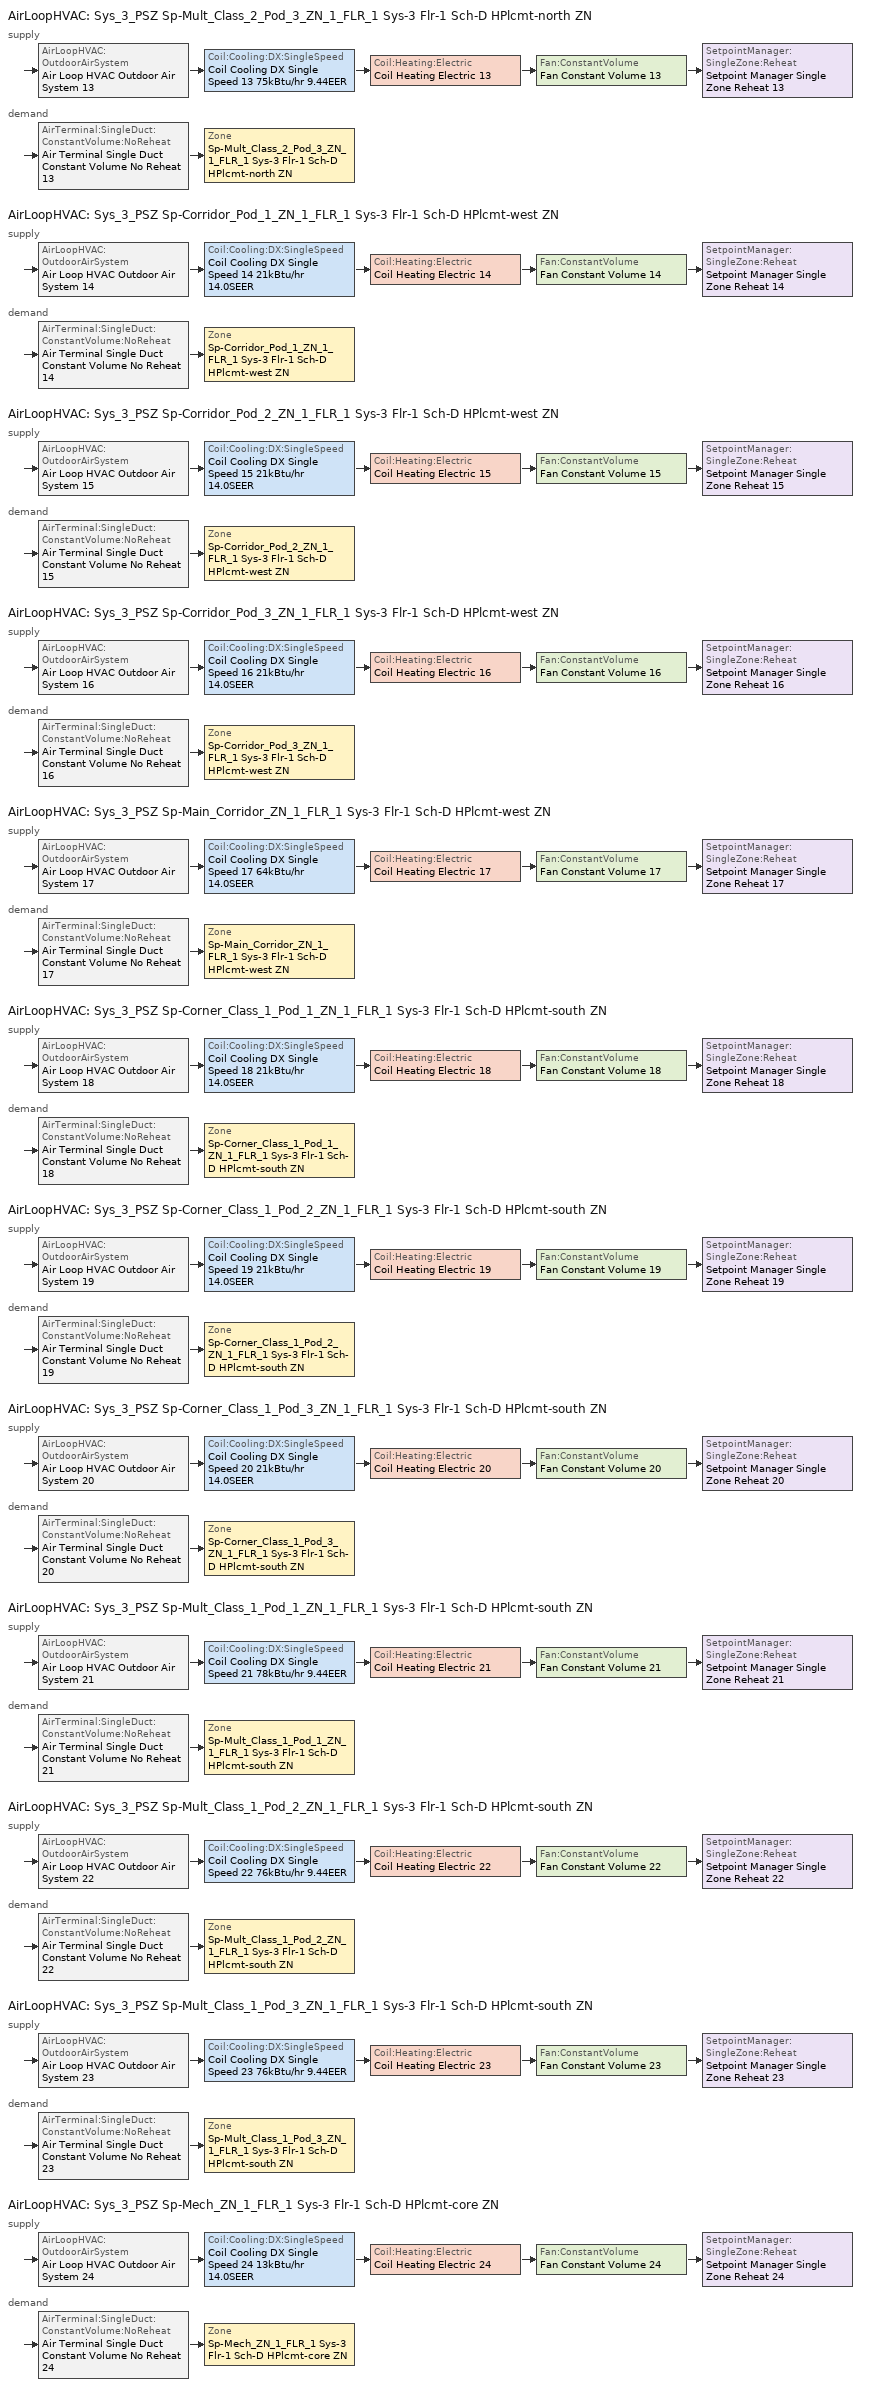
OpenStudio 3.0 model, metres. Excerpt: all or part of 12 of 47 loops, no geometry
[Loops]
AirLoopHVAC 'Sys_3_PSZ Sp-Mult_Class_2_Pod_3_ZN_1_FLR_1 Sys-3 Flr-1 Sch-D HPlcmt-north ZN'
 supply: AirLoopHVAC:OutdoorAirSystem 'Air Loop HVAC Outdoor Air System 13' > Coil:Cooling:DX:SingleSpeed 'Coil Cooling DX Single Speed 13 75kBtu/hr 9.44EER' > Coil:Heating:Electric 'Coil Heating Electric 13' > Fan:ConstantVolume 'Fan Constant Volume 13' > SetpointManager:SingleZone:Reheat 'Setpoint Manager Single Zone Reheat 13'
 demand: AirTerminal:SingleDuct:ConstantVolume:NoReheat 'Air Terminal Single Duct Constant Volume No Reheat 13' > Zone 'Sp-Mult_Class_2_Pod_3_ZN_1_FLR_1 Sys-3 Flr-1 Sch-D HPlcmt-north ZN'
AirLoopHVAC 'Sys_3_PSZ Sp-Corridor_Pod_1_ZN_1_FLR_1 Sys-3 Flr-1 Sch-D HPlcmt-west ZN'
 supply: AirLoopHVAC:OutdoorAirSystem 'Air Loop HVAC Outdoor Air System 14' > Coil:Cooling:DX:SingleSpeed 'Coil Cooling DX Single Speed 14 21kBtu/hr 14.0SEER' > Coil:Heating:Electric 'Coil Heating Electric 14' > Fan:ConstantVolume 'Fan Constant Volume 14' > SetpointManager:SingleZone:Reheat 'Setpoint Manager Single Zone Reheat 14'
 demand: AirTerminal:SingleDuct:ConstantVolume:NoReheat 'Air Terminal Single Duct Constant Volume No Reheat 14' > Zone 'Sp-Corridor_Pod_1_ZN_1_FLR_1 Sys-3 Flr-1 Sch-D HPlcmt-west ZN'
AirLoopHVAC 'Sys_3_PSZ Sp-Corridor_Pod_2_ZN_1_FLR_1 Sys-3 Flr-1 Sch-D HPlcmt-west ZN'
 supply: AirLoopHVAC:OutdoorAirSystem 'Air Loop HVAC Outdoor Air System 15' > Coil:Cooling:DX:SingleSpeed 'Coil Cooling DX Single Speed 15 21kBtu/hr 14.0SEER' > Coil:Heating:Electric 'Coil Heating Electric 15' > Fan:ConstantVolume 'Fan Constant Volume 15' > SetpointManager:SingleZone:Reheat 'Setpoint Manager Single Zone Reheat 15'
 demand: AirTerminal:SingleDuct:ConstantVolume:NoReheat 'Air Terminal Single Duct Constant Volume No Reheat 15' > Zone 'Sp-Corridor_Pod_2_ZN_1_FLR_1 Sys-3 Flr-1 Sch-D HPlcmt-west ZN'
AirLoopHVAC 'Sys_3_PSZ Sp-Corridor_Pod_3_ZN_1_FLR_1 Sys-3 Flr-1 Sch-D HPlcmt-west ZN'
 supply: AirLoopHVAC:OutdoorAirSystem 'Air Loop HVAC Outdoor Air System 16' > Coil:Cooling:DX:SingleSpeed 'Coil Cooling DX Single Speed 16 21kBtu/hr 14.0SEER' > Coil:Heating:Electric 'Coil Heating Electric 16' > Fan:ConstantVolume 'Fan Constant Volume 16' > SetpointManager:SingleZone:Reheat 'Setpoint Manager Single Zone Reheat 16'
 demand: AirTerminal:SingleDuct:ConstantVolume:NoReheat 'Air Terminal Single Duct Constant Volume No Reheat 16' > Zone 'Sp-Corridor_Pod_3_ZN_1_FLR_1 Sys-3 Flr-1 Sch-D HPlcmt-west ZN'
AirLoopHVAC 'Sys_3_PSZ Sp-Main_Corridor_ZN_1_FLR_1 Sys-3 Flr-1 Sch-D HPlcmt-west ZN'
 supply: AirLoopHVAC:OutdoorAirSystem 'Air Loop HVAC Outdoor Air System 17' > Coil:Cooling:DX:SingleSpeed 'Coil Cooling DX Single Speed 17 64kBtu/hr 14.0SEER' > Coil:Heating:Electric 'Coil Heating Electric 17' > Fan:ConstantVolume 'Fan Constant Volume 17' > SetpointManager:SingleZone:Reheat 'Setpoint Manager Single Zone Reheat 17'
 demand: AirTerminal:SingleDuct:ConstantVolume:NoReheat 'Air Terminal Single Duct Constant Volume No Reheat 17' > Zone 'Sp-Main_Corridor_ZN_1_FLR_1 Sys-3 Flr-1 Sch-D HPlcmt-west ZN'
AirLoopHVAC 'Sys_3_PSZ Sp-Corner_Class_1_Pod_1_ZN_1_FLR_1 Sys-3 Flr-1 Sch-D HPlcmt-south ZN'
 supply: AirLoopHVAC:OutdoorAirSystem 'Air Loop HVAC Outdoor Air System 18' > Coil:Cooling:DX:SingleSpeed 'Coil Cooling DX Single Speed 18 21kBtu/hr 14.0SEER' > Coil:Heating:Electric 'Coil Heating Electric 18' > Fan:ConstantVolume 'Fan Constant Volume 18' > SetpointManager:SingleZone:Reheat 'Setpoint Manager Single Zone Reheat 18'
 demand: AirTerminal:SingleDuct:ConstantVolume:NoReheat 'Air Terminal Single Duct Constant Volume No Reheat 18' > Zone 'Sp-Corner_Class_1_Pod_1_ZN_1_FLR_1 Sys-3 Flr-1 Sch-D HPlcmt-south ZN'
AirLoopHVAC 'Sys_3_PSZ Sp-Corner_Class_1_Pod_2_ZN_1_FLR_1 Sys-3 Flr-1 Sch-D HPlcmt-south ZN'
 supply: AirLoopHVAC:OutdoorAirSystem 'Air Loop HVAC Outdoor Air System 19' > Coil:Cooling:DX:SingleSpeed 'Coil Cooling DX Single Speed 19 21kBtu/hr 14.0SEER' > Coil:Heating:Electric 'Coil Heating Electric 19' > Fan:ConstantVolume 'Fan Constant Volume 19' > SetpointManager:SingleZone:Reheat 'Setpoint Manager Single Zone Reheat 19'
 demand: AirTerminal:SingleDuct:ConstantVolume:NoReheat 'Air Terminal Single Duct Constant Volume No Reheat 19' > Zone 'Sp-Corner_Class_1_Pod_2_ZN_1_FLR_1 Sys-3 Flr-1 Sch-D HPlcmt-south ZN'
AirLoopHVAC 'Sys_3_PSZ Sp-Corner_Class_1_Pod_3_ZN_1_FLR_1 Sys-3 Flr-1 Sch-D HPlcmt-south ZN'
 supply: AirLoopHVAC:OutdoorAirSystem 'Air Loop HVAC Outdoor Air System 20' > Coil:Cooling:DX:SingleSpeed 'Coil Cooling DX Single Speed 20 21kBtu/hr 14.0SEER' > Coil:Heating:Electric 'Coil Heating Electric 20' > Fan:ConstantVolume 'Fan Constant Volume 20' > SetpointManager:SingleZone:Reheat 'Setpoint Manager Single Zone Reheat 20'
 demand: AirTerminal:SingleDuct:ConstantVolume:NoReheat 'Air Terminal Single Duct Constant Volume No Reheat 20' > Zone 'Sp-Corner_Class_1_Pod_3_ZN_1_FLR_1 Sys-3 Flr-1 Sch-D HPlcmt-south ZN'
AirLoopHVAC 'Sys_3_PSZ Sp-Mult_Class_1_Pod_1_ZN_1_FLR_1 Sys-3 Flr-1 Sch-D HPlcmt-south ZN'
 supply: AirLoopHVAC:OutdoorAirSystem 'Air Loop HVAC Outdoor Air System 21' > Coil:Cooling:DX:SingleSpeed 'Coil Cooling DX Single Speed 21 78kBtu/hr 9.44EER' > Coil:Heating:Electric 'Coil Heating Electric 21' > Fan:ConstantVolume 'Fan Constant Volume 21' > SetpointManager:SingleZone:Reheat 'Setpoint Manager Single Zone Reheat 21'
 demand: AirTerminal:SingleDuct:ConstantVolume:NoReheat 'Air Terminal Single Duct Constant Volume No Reheat 21' > Zone 'Sp-Mult_Class_1_Pod_1_ZN_1_FLR_1 Sys-3 Flr-1 Sch-D HPlcmt-south ZN'
AirLoopHVAC 'Sys_3_PSZ Sp-Mult_Class_1_Pod_2_ZN_1_FLR_1 Sys-3 Flr-1 Sch-D HPlcmt-south ZN'
 supply: AirLoopHVAC:OutdoorAirSystem 'Air Loop HVAC Outdoor Air System 22' > Coil:Cooling:DX:SingleSpeed 'Coil Cooling DX Single Speed 22 76kBtu/hr 9.44EER' > Coil:Heating:Electric 'Coil Heating Electric 22' > Fan:ConstantVolume 'Fan Constant Volume 22' > SetpointManager:SingleZone:Reheat 'Setpoint Manager Single Zone Reheat 22'
 demand: AirTerminal:SingleDuct:ConstantVolume:NoReheat 'Air Terminal Single Duct Constant Volume No Reheat 22' > Zone 'Sp-Mult_Class_1_Pod_2_ZN_1_FLR_1 Sys-3 Flr-1 Sch-D HPlcmt-south ZN'
AirLoopHVAC 'Sys_3_PSZ Sp-Mult_Class_1_Pod_3_ZN_1_FLR_1 Sys-3 Flr-1 Sch-D HPlcmt-south ZN'
 supply: AirLoopHVAC:OutdoorAirSystem 'Air Loop HVAC Outdoor Air System 23' > Coil:Cooling:DX:SingleSpeed 'Coil Cooling DX Single Speed 23 76kBtu/hr 9.44EER' > Coil:Heating:Electric 'Coil Heating Electric 23' > Fan:ConstantVolume 'Fan Constant Volume 23' > SetpointManager:SingleZone:Reheat 'Setpoint Manager Single Zone Reheat 23'
 demand: AirTerminal:SingleDuct:ConstantVolume:NoReheat 'Air Terminal Single Duct Constant Volume No Reheat 23' > Zone 'Sp-Mult_Class_1_Pod_3_ZN_1_FLR_1 Sys-3 Flr-1 Sch-D HPlcmt-south ZN'
AirLoopHVAC 'Sys_3_PSZ Sp-Mech_ZN_1_FLR_1 Sys-3 Flr-1 Sch-D HPlcmt-core ZN'
 supply: AirLoopHVAC:OutdoorAirSystem 'Air Loop HVAC Outdoor Air System 24' > Coil:Cooling:DX:SingleSpeed 'Coil Cooling DX Single Speed 24 13kBtu/hr 14.0SEER' > Coil:Heating:Electric 'Coil Heating Electric 24' > Fan:ConstantVolume 'Fan Constant Volume 24' > SetpointManager:SingleZone:Reheat 'Setpoint Manager Single Zone Reheat 24'
 demand: AirTerminal:SingleDuct:ConstantVolume:NoReheat 'Air Terminal Single Duct Constant Volume No Reheat 24' > Zone 'Sp-Mech_ZN_1_FLR_1 Sys-3 Flr-1 Sch-D HPlcmt-core ZN'
[Sizing:Zone] Zone Cooling Design Supply Air Temperature Input Method=SupplyAirTemperature; Zone Cooling Design Supply Air Temperature {C}=13; Zone Cooling Design Supply Air Temperature Difference {deltaC}=11.11; Zone Heating Design Supply Air Temperature Input Method=SupplyAirTemperature; Zone Heating Design Supply Air Temperature {C}=43; Zone Heating Design Supply Air Temperature Difference {deltaC}=11.11; Zone Cooling Design Supply Air Humidity Ratio {kg-H2O/kg-air}=0.0085; Zone Heating Design Supply Air Humidity Ratio {kg-H2O/kg-air}=0.008; Zone Heating Sizing Factor=1.3; Zone Cooling Sizing Factor=1.1; Cooling Design Air Flow Method=DesignDay; Heating Design Air Flow Method=DesignDay; Account for Dedicated Outdoor Air System=No; Dedicated Outdoor Air System Control Strategy=NeutralSupplyAir; Dedicated Outdoor Air Low Setpoint Temperature for Design {C}=autosize; Dedicated Outdoor Air High Setpoint Temperature for Design {C}=autosize
Sp-Mult_Class_2_Pod_3_ZN_1_FLR_1 Sys-3 Flr-1 Sch-D HPlcmt-north ZN; Sp-Corridor_Pod_1_ZN_1_FLR_1 Sys-3 Flr-1 Sch-D HPlcmt-west ZN; Sp-Corridor_Pod_2_ZN_1_FLR_1 Sys-3 Flr-1 Sch-D HPlcmt-west ZN; Sp-Corridor_Pod_3_ZN_1_FLR_1 Sys-3 Flr-1 Sch-D HPlcmt-west ZN; Sp-Main_Corridor_ZN_1_FLR_1 Sys-3 Flr-1 Sch-D HPlcmt-west ZN; Sp-Corner_Class_1_Pod_1_ZN_1_FLR_1 Sys-3 Flr-1 Sch-D HPlcmt-south ZN; Sp-Corner_Class_1_Pod_2_ZN_1_FLR_1 Sys-3 Flr-1 Sch-D HPlcmt-south ZN; Sp-Corner_Class_1_Pod_3_ZN_1_FLR_1 Sys-3 Flr-1 Sch-D HPlcmt-south ZN; Sp-Mult_Class_1_Pod_1_ZN_1_FLR_1 Sys-3 Flr-1 Sch-D HPlcmt-south ZN; Sp-Mult_Class_1_Pod_2_ZN_1_FLR_1 Sys-3 Flr-1 Sch-D HPlcmt-south ZN; Sp-Mult_Class_1_Pod_3_ZN_1_FLR_1 Sys-3 Flr-1 Sch-D HPlcmt-south ZN; Sp-Mech_ZN_1_FLR_1 Sys-3 Flr-1 Sch-D HPlcmt-core ZN
[Zone equipment]
Sp-Mult_Class_2_Pod_3_ZN_1_FLR_1 Sys-3 Flr-1 Sch-D HPlcmt-north ZN: Air Terminal Single Duct Constant Volume No Reheat 13, Zone HVAC Baseboard Convective Electric 13
Sp-Corridor_Pod_1_ZN_1_FLR_1 Sys-3 Flr-1 Sch-D HPlcmt-west ZN: Air Terminal Single Duct Constant Volume No Reheat 14, Zone HVAC Baseboard Convective Electric 14
Sp-Corridor_Pod_2_ZN_1_FLR_1 Sys-3 Flr-1 Sch-D HPlcmt-west ZN: Air Terminal Single Duct Constant Volume No Reheat 15, Zone HVAC Baseboard Convective Electric 15
Sp-Corridor_Pod_3_ZN_1_FLR_1 Sys-3 Flr-1 Sch-D HPlcmt-west ZN: Air Terminal Single Duct Constant Volume No Reheat 16, Zone HVAC Baseboard Convective Electric 16
Sp-Main_Corridor_ZN_1_FLR_1 Sys-3 Flr-1 Sch-D HPlcmt-west ZN: Air Terminal Single Duct Constant Volume No Reheat 17, Zone HVAC Baseboard Convective Electric 17
Sp-Corner_Class_1_Pod_1_ZN_1_FLR_1 Sys-3 Flr-1 Sch-D HPlcmt-south ZN: Air Terminal Single Duct Constant Volume No Reheat 18, Zone HVAC Baseboard Convective Electric 18
Sp-Corner_Class_1_Pod_2_ZN_1_FLR_1 Sys-3 Flr-1 Sch-D HPlcmt-south ZN: Air Terminal Single Duct Constant Volume No Reheat 19, Zone HVAC Baseboard Convective Electric 19
Sp-Corner_Class_1_Pod_3_ZN_1_FLR_1 Sys-3 Flr-1 Sch-D HPlcmt-south ZN: Air Terminal Single Duct Constant Volume No Reheat 20, Zone HVAC Baseboard Convective Electric 20
Sp-Mult_Class_1_Pod_1_ZN_1_FLR_1 Sys-3 Flr-1 Sch-D HPlcmt-south ZN: Air Terminal Single Duct Constant Volume No Reheat 21, Zone HVAC Baseboard Convective Electric 21
Sp-Mult_Class_1_Pod_2_ZN_1_FLR_1 Sys-3 Flr-1 Sch-D HPlcmt-south ZN: Air Terminal Single Duct Constant Volume No Reheat 22, Zone HVAC Baseboard Convective Electric 22
Sp-Mult_Class_1_Pod_3_ZN_1_FLR_1 Sys-3 Flr-1 Sch-D HPlcmt-south ZN: Air Terminal Single Duct Constant Volume No Reheat 23, Zone HVAC Baseboard Convective Electric 23
Sp-Mech_ZN_1_FLR_1 Sys-3 Flr-1 Sch-D HPlcmt-core ZN: Air Terminal Single Duct Constant Volume No Reheat 24, Zone HVAC Baseboard Convective Electric 24
[AirLoopHVAC] Design Supply Air Flow Rate {m3/s}=AutoSize
Name | Availability Schedule
Sys_3_PSZ Sp-Mult_Class_2_Pod_3_ZN_1_FLR_1 Sys-3 Flr-1 Sch-D HPlcmt-north ZN | Sys_3_PSZ Sp-Mult_Class_2_Pod_3_ZN_1_FLR_1 Sys-3 Flr-1 Sch-D HPlcmt-north ZN Occ Sch
Sys_3_PSZ Sp-Corridor_Pod_1_ZN_1_FLR_1 Sys-3 Flr-1 Sch-D HPlcmt-west ZN | Sys_3_PSZ Sp-Corridor_Pod_1_ZN_1_FLR_1 Sys-3 Flr-1 Sch-D HPlcmt-west ZN Occ Sch
Sys_3_PSZ Sp-Corridor_Pod_2_ZN_1_FLR_1 Sys-3 Flr-1 Sch-D HPlcmt-west ZN | Sys_3_PSZ Sp-Corridor_Pod_2_ZN_1_FLR_1 Sys-3 Flr-1 Sch-D HPlcmt-west ZN Occ Sch
Sys_3_PSZ Sp-Corridor_Pod_3_ZN_1_FLR_1 Sys-3 Flr-1 Sch-D HPlcmt-west ZN | Sys_3_PSZ Sp-Corridor_Pod_3_ZN_1_FLR_1 Sys-3 Flr-1 Sch-D HPlcmt-west ZN Occ Sch
Sys_3_PSZ Sp-Main_Corridor_ZN_1_FLR_1 Sys-3 Flr-1 Sch-D HPlcmt-west ZN | Sys_3_PSZ Sp-Main_Corridor_ZN_1_FLR_1 Sys-3 Flr-1 Sch-D HPlcmt-west ZN Occ Sch
Sys_3_PSZ Sp-Corner_Class_1_Pod_1_ZN_1_FLR_1 Sys-3 Flr-1 Sch-D HPlcmt-south ZN | Sys_3_PSZ Sp-Corner_Class_1_Pod_1_ZN_1_FLR_1 Sys-3 Flr-1 Sch-D HPlcmt-south ZN Occ Sch
Sys_3_PSZ Sp-Corner_Class_1_Pod_2_ZN_1_FLR_1 Sys-3 Flr-1 Sch-D HPlcmt-south ZN | Sys_3_PSZ Sp-Corner_Class_1_Pod_2_ZN_1_FLR_1 Sys-3 Flr-1 Sch-D HPlcmt-south ZN Occ Sch
Sys_3_PSZ Sp-Corner_Class_1_Pod_3_ZN_1_FLR_1 Sys-3 Flr-1 Sch-D HPlcmt-south ZN | Sys_3_PSZ Sp-Corner_Class_1_Pod_3_ZN_1_FLR_1 Sys-3 Flr-1 Sch-D HPlcmt-south ZN Occ Sch
Sys_3_PSZ Sp-Mult_Class_1_Pod_1_ZN_1_FLR_1 Sys-3 Flr-1 Sch-D HPlcmt-south ZN | Sys_3_PSZ Sp-Mult_Class_1_Pod_1_ZN_1_FLR_1 Sys-3 Flr-1 Sch-D HPlcmt-south ZN Occ Sch
Sys_3_PSZ Sp-Mult_Class_1_Pod_2_ZN_1_FLR_1 Sys-3 Flr-1 Sch-D HPlcmt-south ZN | Sys_3_PSZ Sp-Mult_Class_1_Pod_2_ZN_1_FLR_1 Sys-3 Flr-1 Sch-D HPlcmt-south ZN Occ Sch
Sys_3_PSZ Sp-Mult_Class_1_Pod_3_ZN_1_FLR_1 Sys-3 Flr-1 Sch-D HPlcmt-south ZN | Sys_3_PSZ Sp-Mult_Class_1_Pod_3_ZN_1_FLR_1 Sys-3 Flr-1 Sch-D HPlcmt-south ZN Occ Sch
Sys_3_PSZ Sp-Mech_ZN_1_FLR_1 Sys-3 Flr-1 Sch-D HPlcmt-core ZN | Sys_3_PSZ Sp-Mech_ZN_1_FLR_1 Sys-3 Flr-1 Sch-D HPlcmt-core ZN Occ Sch
[Sizing:System] Type of Load to Size On=Sensible; Design Outdoor Air Flow Rate {m3/s}=Autosize; Central Heating Maximum System Air Flow Ratio=1; Preheat Design Temperature {C}=7; Preheat Design Humidity Ratio {kg-H2O/kg-Air}=0.008; Precool Design Temperature {C}=13; Precool Design Humidity Ratio {kg-H2O/kg-Air}=0.008; Central Cooling Design Supply Air Temperature {C}=13; Central Heating Design Supply Air Temperature {C}=43; Sizing Option=NonCoincident; 100% Outdoor Air in Cooling=No; 100% Outdoor Air in Heating=No; Central Cooling Design Supply Air Humidity Ratio {kg-H2O/kg-Air}=0.0085; Central Heating Design Supply Air Humidity Ratio {kg-H2O/kg-Air}=0.008; Cooling Design Air Flow Method=DesignDay; Cooling Design Air Flow Rate {m3/s}=0; Heating Design Air Flow Method=DesignDay; Heating Design Air Flow Rate {m3/s}=0; System Outdoor Air Method=ZoneSum; Zone Maximum Outdoor Air Fraction=1; Cooling Supply Air Flow Rate Per Floor Area {m3/s-m2}=0.00996765; Cooling Fraction of Autosized Cooling Supply Air Flow Rate=1; Cooling Supply Air Flow Rate Per Unit Cooling Capacity {m3/s-W}=3.94755e-05; Heating Supply Air Flow Rate Per Floor Area {m3/s-m2}=0.00996765; Heating Fraction of Autosized Heating Supply Air Flow Rate=1; Heating Fraction of Autosized Cooling Supply Air Flow Rate=1; Heating Supply Air Flow Rate Per Unit Heating Capacity {m3/s-W}=3.15882e-05; Cooling Design Capacity Method=CoolingDesignCapacity; Cooling Design Capacity {W}=autosize; Cooling Design Capacity Per Floor Area {W/m2}=234.7; Fraction of Autosized Cooling Design Capacity=1; Heating Design Capacity Method=HeatingDesignCapacity; Heating Design Capacity {W}=autosize; Heating Design Capacity Per Floor Area {W/m2}=157; Fraction of Autosized Heating Design Capacity=1; Central Cooling Capacity Control Method=OnOff
Sys_3_PSZ Sp-Mult_Class_2_Pod_3_ZN_1_FLR_1 Sys-3 Flr-1 Sch-D HPlcmt-north ZN; Sys_3_PSZ Sp-Corridor_Pod_1_ZN_1_FLR_1 Sys-3 Flr-1 Sch-D HPlcmt-west ZN; Sys_3_PSZ Sp-Corridor_Pod_2_ZN_1_FLR_1 Sys-3 Flr-1 Sch-D HPlcmt-west ZN; Sys_3_PSZ Sp-Corridor_Pod_3_ZN_1_FLR_1 Sys-3 Flr-1 Sch-D HPlcmt-west ZN; Sys_3_PSZ Sp-Main_Corridor_ZN_1_FLR_1 Sys-3 Flr-1 Sch-D HPlcmt-west ZN; Sys_3_PSZ Sp-Corner_Class_1_Pod_1_ZN_1_FLR_1 Sys-3 Flr-1 Sch-D HPlcmt-south ZN; Sys_3_PSZ Sp-Corner_Class_1_Pod_2_ZN_1_FLR_1 Sys-3 Flr-1 Sch-D HPlcmt-south ZN; Sys_3_PSZ Sp-Corner_Class_1_Pod_3_ZN_1_FLR_1 Sys-3 Flr-1 Sch-D HPlcmt-south ZN; Sys_3_PSZ Sp-Mult_Class_1_Pod_1_ZN_1_FLR_1 Sys-3 Flr-1 Sch-D HPlcmt-south ZN; Sys_3_PSZ Sp-Mult_Class_1_Pod_2_ZN_1_FLR_1 Sys-3 Flr-1 Sch-D HPlcmt-south ZN; Sys_3_PSZ Sp-Mult_Class_1_Pod_3_ZN_1_FLR_1 Sys-3 Flr-1 Sch-D HPlcmt-south ZN; Sys_3_PSZ Sp-Mech_ZN_1_FLR_1 Sys-3 Flr-1 Sch-D HPlcmt-core ZN
[Fan:ConstantVolume] Availability Schedule=Always On Discrete; Fan Total Efficiency=0.39975; Pressure Rise {Pa}=640; Maximum Flow Rate {m3/s}=AutoSize; Motor Efficiency=0.615
Fan Constant Volume 13; Fan Constant Volume 14; Fan Constant Volume 15; Fan Constant Volume 16; Fan Constant Volume 17; Fan Constant Volume 18; Fan Constant Volume 19; Fan Constant Volume 20; Fan Constant Volume 21; Fan Constant Volume 22; Fan Constant Volume 23; Fan Constant Volume 24
[Coil:Heating:Electric] Availability Schedule=Always On Discrete
Coil Heating Electric 13; Coil Heating Electric 14; Coil Heating Electric 15; Coil Heating Electric 16; Coil Heating Electric 17; Coil Heating Electric 18; Coil Heating Electric 19; Coil Heating Electric 20; Coil Heating Electric 21; Coil Heating Electric 22; Coil Heating Electric 23; Coil Heating Electric 24
[Coil:Cooling:DX:SingleSpeed] Availability Schedule=Always On Discrete; Rated Total Cooling Capacity {W}=autosize; Rated Sensible Heat Ratio=autosize; Rated Air Flow Rate {m3/s}=autosize; Rated Evaporator Fan Power Per Volume Flow Rate {W/(m3/s)}=773.3; Total Cooling Capacity Function of Temperature Curve=DXCOOL-NECB2011-REF-CAPFT; Total Cooling Capacity Function of Flow Fraction Curve=DXCOOL-NECB2011-REF-CAPFFLOW; Energy Input Ratio Function of Temperature Curve=DXCOOL-NECB2011-REF-COOLEIRFT; Energy Input Ratio Function of Flow Fraction Curve=DXCOOL-NECB2011-REF-COOLEIRFFLOW; Part Load Fraction Correlation Curve=DXCOOL-NECB2011-REF-COOLPLFFPLR; Condenser Type=AirCooled; Evaporative Condenser Effectiveness=0; Evaporative Condenser Air Flow Rate {m3/s}=Autosize; Evaporative Condenser Pump Rated Power Consumption {W}=Autosize; Crankcase Heater Capacity {W}=0; Maximum Outdoor Dry-Bulb Temperature for Crankcase Heater Operation {C}=0; Basin Heater Capacity {W/K}=0; Basin Heater Setpoint Temperature {C}=10
Name | Rated COP {W/W}
Coil Cooling DX Single Speed 13 75kBtu/hr 9.44EER; Coil Cooling DX Single Speed 21 78kBtu/hr 9.44EER; Coil Cooling DX Single Speed 22 76kBtu/hr 9.44EER; Coil Cooling DX Single Speed 23 76kBtu/hr 9.44EER | 3.27943
Coil Cooling DX Single Speed 14 21kBtu/hr 14.0SEER; Coil Cooling DX Single Speed 15 21kBtu/hr 14.0SEER; Coil Cooling DX Single Speed 16 21kBtu/hr 14.0SEER; Coil Cooling DX Single Speed 17 64kBtu/hr 14.0SEER; Coil Cooling DX Single Speed 18 21kBtu/hr 14.0SEER; Coil Cooling DX Single Speed 19 21kBtu/hr 14.0SEER; Coil Cooling DX Single Speed 20 21kBtu/hr 14.0SEER; Coil Cooling DX Single Speed 24 13kBtu/hr 14.0SEER | 4.11713
[Controller:OutdoorAir] Minimum Outdoor Air Flow Rate {m3/s}=autosize; Maximum Outdoor Air Flow Rate {m3/s}=Autosize; Economizer Control Action Type=ModulateFlow; Lockout Type=NoLockout; Minimum Limit Type=FixedMinimum; High Humidity Control=No; Heat Recovery Bypass Control Type=BypassWhenOAFlowGreaterThanMinimum
Name | Economizer Control Type | Minimum Outdoor Air Schedule | Controller Mechanical Ventilation | Economizer Maximum Limit Dry-Bulb Temperature {C} | Economizer Maximum Limit Enthalpy {J/kg} | Economizer Minimum Limit Dry-Bulb Temperature {C}
Controller Outdoor Air 13 | DifferentialEnthalpy | Sys_3_PSZ Sp-Mult_Class_2_Pod_3_ZN_1_FLR_1 Sys-3 Flr-1 Sch-D HPlcmt-north ZN Occ Sch | Controller Mechanical Ventilation 13
Controller Outdoor Air 14 | NoEconomizer | Sys_3_PSZ Sp-Corridor_Pod_1_ZN_1_FLR_1 Sys-3 Flr-1 Sch-D HPlcmt-west ZN Occ Sch | Controller Mechanical Ventilation 14 | 28 | 64000 | -100
Controller Outdoor Air 15 | NoEconomizer | Sys_3_PSZ Sp-Corridor_Pod_2_ZN_1_FLR_1 Sys-3 Flr-1 Sch-D HPlcmt-west ZN Occ Sch | Controller Mechanical Ventilation 15 | 28 | 64000 | -100
Controller Outdoor Air 16 | NoEconomizer | Sys_3_PSZ Sp-Corridor_Pod_3_ZN_1_FLR_1 Sys-3 Flr-1 Sch-D HPlcmt-west ZN Occ Sch | Controller Mechanical Ventilation 16 | 28 | 64000 | -100
Controller Outdoor Air 17 | NoEconomizer | Sys_3_PSZ Sp-Main_Corridor_ZN_1_FLR_1 Sys-3 Flr-1 Sch-D HPlcmt-west ZN Occ Sch | Controller Mechanical Ventilation 17 | 28 | 64000 | -100
Controller Outdoor Air 18 | NoEconomizer | Sys_3_PSZ Sp-Corner_Class_1_Pod_1_ZN_1_FLR_1 Sys-3 Flr-1 Sch-D HPlcmt-south ZN Occ Sch | Controller Mechanical Ventilation 18 | 28 | 64000 | -100
Controller Outdoor Air 19 | NoEconomizer | Sys_3_PSZ Sp-Corner_Class_1_Pod_2_ZN_1_FLR_1 Sys-3 Flr-1 Sch-D HPlcmt-south ZN Occ Sch | Controller Mechanical Ventilation 19 | 28 | 64000 | -100
Controller Outdoor Air 20 | NoEconomizer | Sys_3_PSZ Sp-Corner_Class_1_Pod_3_ZN_1_FLR_1 Sys-3 Flr-1 Sch-D HPlcmt-south ZN Occ Sch | Controller Mechanical Ventilation 20 | 28 | 64000 | -100
Controller Outdoor Air 21 | DifferentialEnthalpy | Sys_3_PSZ Sp-Mult_Class_1_Pod_1_ZN_1_FLR_1 Sys-3 Flr-1 Sch-D HPlcmt-south ZN Occ Sch | Controller Mechanical Ventilation 21
Controller Outdoor Air 22 | DifferentialEnthalpy | Sys_3_PSZ Sp-Mult_Class_1_Pod_2_ZN_1_FLR_1 Sys-3 Flr-1 Sch-D HPlcmt-south ZN Occ Sch | Controller Mechanical Ventilation 22
Controller Outdoor Air 23 | DifferentialEnthalpy | Sys_3_PSZ Sp-Mult_Class_1_Pod_3_ZN_1_FLR_1 Sys-3 Flr-1 Sch-D HPlcmt-south ZN Occ Sch | Controller Mechanical Ventilation 23
Controller Outdoor Air 24 | NoEconomizer | Sys_3_PSZ Sp-Mech_ZN_1_FLR_1 Sys-3 Flr-1 Sch-D HPlcmt-core ZN Occ Sch | Controller Mechanical Ventilation 24 | 28 | 64000 | -100
[Controller:MechanicalVentilation] Availability Schedule=Always On Discrete; System Outdoor Air Method=ZoneSum
Controller Mechanical Ventilation 13; Controller Mechanical Ventilation 14; Controller Mechanical Ventilation 15; Controller Mechanical Ventilation 16; Controller Mechanical Ventilation 17; Controller Mechanical Ventilation 18; Controller Mechanical Ventilation 19; Controller Mechanical Ventilation 20; Controller Mechanical Ventilation 21; Controller Mechanical Ventilation 22; Controller Mechanical Ventilation 23; Controller Mechanical Ventilation 24
[AirLoopHVAC:OutdoorAirSystem]
Name | Controller
Air Loop HVAC Outdoor Air System 13 | Controller Outdoor Air 13
Air Loop HVAC Outdoor Air System 14 | Controller Outdoor Air 14
Air Loop HVAC Outdoor Air System 15 | Controller Outdoor Air 15
Air Loop HVAC Outdoor Air System 16 | Controller Outdoor Air 16
Air Loop HVAC Outdoor Air System 17 | Controller Outdoor Air 17
Air Loop HVAC Outdoor Air System 18 | Controller Outdoor Air 18
Air Loop HVAC Outdoor Air System 19 | Controller Outdoor Air 19
Air Loop HVAC Outdoor Air System 20 | Controller Outdoor Air 20
Air Loop HVAC Outdoor Air System 21 | Controller Outdoor Air 21
Air Loop HVAC Outdoor Air System 22 | Controller Outdoor Air 22
Air Loop HVAC Outdoor Air System 23 | Controller Outdoor Air 23
Air Loop HVAC Outdoor Air System 24 | Controller Outdoor Air 24
[SetpointManager:SingleZone:Reheat] Minimum Supply Air Temperature {C}=13; Maximum Supply Air Temperature {C}=43
Name | Control Zone
Setpoint Manager Single Zone Reheat 13 | Sp-Mult_Class_2_Pod_3_ZN_1_FLR_1 Sys-3 Flr-1 Sch-D HPlcmt-north ZN
Setpoint Manager Single Zone Reheat 14 | Sp-Corridor_Pod_1_ZN_1_FLR_1 Sys-3 Flr-1 Sch-D HPlcmt-west ZN
Setpoint Manager Single Zone Reheat 15 | Sp-Corridor_Pod_2_ZN_1_FLR_1 Sys-3 Flr-1 Sch-D HPlcmt-west ZN
Setpoint Manager Single Zone Reheat 16 | Sp-Corridor_Pod_3_ZN_1_FLR_1 Sys-3 Flr-1 Sch-D HPlcmt-west ZN
Setpoint Manager Single Zone Reheat 17 | Sp-Main_Corridor_ZN_1_FLR_1 Sys-3 Flr-1 Sch-D HPlcmt-west ZN
Setpoint Manager Single Zone Reheat 18 | Sp-Corner_Class_1_Pod_1_ZN_1_FLR_1 Sys-3 Flr-1 Sch-D HPlcmt-south ZN
Setpoint Manager Single Zone Reheat 19 | Sp-Corner_Class_1_Pod_2_ZN_1_FLR_1 Sys-3 Flr-1 Sch-D HPlcmt-south ZN
Setpoint Manager Single Zone Reheat 20 | Sp-Corner_Class_1_Pod_3_ZN_1_FLR_1 Sys-3 Flr-1 Sch-D HPlcmt-south ZN
Setpoint Manager Single Zone Reheat 21 | Sp-Mult_Class_1_Pod_1_ZN_1_FLR_1 Sys-3 Flr-1 Sch-D HPlcmt-south ZN
Setpoint Manager Single Zone Reheat 22 | Sp-Mult_Class_1_Pod_2_ZN_1_FLR_1 Sys-3 Flr-1 Sch-D HPlcmt-south ZN
Setpoint Manager Single Zone Reheat 23 | Sp-Mult_Class_1_Pod_3_ZN_1_FLR_1 Sys-3 Flr-1 Sch-D HPlcmt-south ZN
Setpoint Manager Single Zone Reheat 24 | Sp-Mech_ZN_1_FLR_1 Sys-3 Flr-1 Sch-D HPlcmt-core ZN
[AirTerminal:SingleDuct:ConstantVolume:NoReheat] Availability Schedule=Always On Discrete; Maximum Air Flow Rate {m3/s}=AutoSize
Air Terminal Single Duct Constant Volume No Reheat 13; Air Terminal Single Duct Constant Volume No Reheat 14; Air Terminal Single Duct Constant Volume No Reheat 15; Air Terminal Single Duct Constant Volume No Reheat 16; Air Terminal Single Duct Constant Volume No Reheat 17; Air Terminal Single Duct Constant Volume No Reheat 18; Air Terminal Single Duct Constant Volume No Reheat 19; Air Terminal Single Duct Constant Volume No Reheat 20; Air Terminal Single Duct Constant Volume No Reheat 21; Air Terminal Single Duct Constant Volume No Reheat 22; Air Terminal Single Duct Constant Volume No Reheat 23; Air Terminal Single Duct Constant Volume No Reheat 24
[ZoneHVAC:Baseboard:Convective:Electric] Availability Schedule=Always On Discrete; Nominal Capacity {W}=autosize; Efficiency=1
Zone HVAC Baseboard Convective Electric 13; Zone HVAC Baseboard Convective Electric 14; Zone HVAC Baseboard Convective Electric 15; Zone HVAC Baseboard Convective Electric 16; Zone HVAC Baseboard Convective Electric 17; Zone HVAC Baseboard Convective Electric 18; Zone HVAC Baseboard Convective Electric 19; Zone HVAC Baseboard Convective Electric 20; Zone HVAC Baseboard Convective Electric 21; Zone HVAC Baseboard Convective Electric 22; Zone HVAC Baseboard Convective Electric 23; Zone HVAC Baseboard Convective Electric 24
[HeatExchanger:AirToAir:SensibleAndLatent] Availability Schedule=Always On Discrete; Nominal Supply Air Flow Rate {m3/s}=autosize; Sensible Effectiveness at 100% Heating Air Flow=0.5; Latent Effectiveness at 100% Heating Air Flow=0.5; Sensible Effectiveness at 75% Heating Air Flow=0.5; Latent Effectiveness at 75% Heating Air Flow=0.5; Sensible Effectiveness at 100% Cooling Air Flow=0.5; Latent Effectiveness at 100% Cooling Air Flow=0.5; Sensible Effectiveness at 75% Cooling Air Flow=0.5; Latent Effectiveness at 75% Cooling Air Flow=0.5; Supply Air Outlet Temperature Control=Yes; Heat Exchanger Type=Rotary; Frost Control Type=ExhaustOnly; Threshold Temperature {C}=-23.3; Initial Defrost Time Fraction=0.167; Rate of Defrost Time Fraction Increase {1/K}=1.44; Economizer Lockout=Yes
Name | Nominal Electric Power {W}
Sys_3_PSZ Sp-Corridor_Pod_2_ZN_1_FLR_2 Sys-3 Flr-2 Sch-D HPlcmt-west ZN ERV; Sys_3_PSZ Sp-Corridor_Pod_3_ZN_1_FLR_1 Sys-3 Flr-1 Sch-D HPlcmt-west ZN ERV; Sys_3_PSZ Sp-Corridor_Pod_3_ZN_1_FLR_2 Sys-3 Flr-2 Sch-D HPlcmt-west ZN ERV | 119.982
Sys_3_PSZ Sp-Gym_ZN_1_FLR_1 Sys-3 Flr-1 Sch-B HPlcmt-core ZN ERV | 2210.7
Sys_3_PSZ Sp-Kitchen_ZN_1_FLR_1 Sys-3 Flr-1 Sch-B HPlcmt-east ZN ERV | 262.571
Sys_3_PSZ Sp-LIBRARY_MEDIA_CENTER_ZN_1_FLR_2 Sys-3 Flr-2 Sch-C HPlcmt-east ZN ERV | 570.492
Sys_3_PSZ Sp-Lobby_ZN_1_FLR_1 Sys-3 Flr-1 Sch-C HPlcmt-south ZN ERV; Sys_3_PSZ Sp-Lobby_ZN_1_FLR_2 Sys-3 Flr-2 Sch-C HPlcmt-south ZN ERV | 669.997
Sys_3_PSZ Sp-Main_Corridor_ZN_1_FLR_1 Sys-3 Flr-1 Sch-D HPlcmt-west ZN ERV; Sys_3_PSZ Sp-Main_Corridor_ZN_1_FLR_2 Sys-3 Flr-2 Sch-D HPlcmt-west ZN ERV | 299.311
Sys_3_PSZ Sp-Mech_ZN_1_FLR_1 Sys-3 Flr-1 Sch-D HPlcmt-core ZN ERV; Sys_3_PSZ Sp-Mech_ZN_1_FLR_2 Sys-3 Flr-2 Sch-D HPlcmt-core ZN ERV | 124.793
Sys_3_PSZ Sp-Mult_Class_1_Pod_1_ZN_1_FLR_1 Sys-3 Flr-1 Sch-D HPlcmt-south ZN ERV; Sys_3_PSZ Sp-Mult_Class_1_Pod_1_ZN_1_FLR_2 Sys-3 Flr-2 Sch-D HPlcmt-south ZN ERV; Sys_3_PSZ Sp-Mult_Class_1_Pod_2_ZN_1_FLR_1 Sys-3 Flr-1 Sch-D HPlcmt-south ZN ERV; Sys_3_PSZ Sp-Mult_Class_1_Pod_2_ZN_1_FLR_2 Sys-3 Flr-2 Sch-D HPlcmt-south ZN ERV; Sys_3_PSZ Sp-Mult_Class_1_Pod_3_ZN_1_FLR_1 Sys-3 Flr-1 Sch-D HPlcmt-south ZN ERV; Sys_3_PSZ Sp-Mult_Class_1_Pod_3_ZN_1_FLR_2 Sys-3 Flr-2 Sch-D HPlcmt-south ZN ERV; Sys_3_PSZ Sp-Mult_Class_2_Pod_1_ZN_1_FLR_1 Sys-3 Flr-1 Sch-D HPlcmt-north ZN ERV; Sys_3_PSZ Sp-Mult_Class_2_Pod_1_ZN_1_FLR_2 Sys-3 Flr-2 Sch-D HPlcmt-north ZN ERV; Sys_3_PSZ Sp-Mult_Class_2_Pod_2_ZN_1_FLR_1 Sys-3 Flr-1 Sch-D HPlcmt-north ZN ERV; Sys_3_PSZ Sp-Mult_Class_2_Pod_2_ZN_1_FLR_2 Sys-3 Flr-2 Sch-D HPlcmt-north ZN ERV; Sys_3_PSZ Sp-Mult_Class_2_Pod_3_ZN_1_FLR_1 Sys-3 Flr-1 Sch-D HPlcmt-north ZN ERV; Sys_3_PSZ Sp-Mult_Class_2_Pod_3_ZN_1_FLR_2 Sys-3 Flr-2 Sch-D HPlcmt-north ZN ERV | 1002.76
Sys_3_PSZ Sp-Offices_ZN_1_FLR_1 Sys-3 Flr-1 Sch-A HPlcmt-south ZN ERV; Sys_3_PSZ Sp-Offices_ZN_1_FLR_2 Sys-3 Flr-2 Sch-A HPlcmt-south ZN ERV | 210.944
[Schedule:Constant]
Always On Discrete: Value=1
[Schedule:Ruleset]
Name | Default Day Schedule | Summer Design Day Schedule | Winter Design Day Schedule
Sys_3_PSZ Sp-Corner_Class_1_Pod_1_ZN_1_FLR_1 Sys-3 Flr-1 Sch-D HPlcmt-south ZN Occ Sch | Sys_3_PSZ Sp-Corner_Class_1_Pod_1_ZN_1_FLR_1 Sys-3 Flr-1 Sch-D HPlcmt-south ZN Occ Sch Default | Sys_3_PSZ Sp-Corner_Class_1_Pod_1_ZN_1_FLR_1 Sys-3 Flr-1 Sch-D HPlcmt-south ZN Occ Sch Summer Design Day | Sys_3_PSZ Sp-Corner_Class_1_Pod_1_ZN_1_FLR_1 Sys-3 Flr-1 Sch-D HPlcmt-south ZN Occ Sch Winter Design Day
Sys_3_PSZ Sp-Corner_Class_1_Pod_2_ZN_1_FLR_1 Sys-3 Flr-1 Sch-D HPlcmt-south ZN Occ Sch | Sys_3_PSZ Sp-Corner_Class_1_Pod_2_ZN_1_FLR_1 Sys-3 Flr-1 Sch-D HPlcmt-south ZN Occ Sch Default | Sys_3_PSZ Sp-Corner_Class_1_Pod_2_ZN_1_FLR_1 Sys-3 Flr-1 Sch-D HPlcmt-south ZN Occ Sch Summer Design Day | Sys_3_PSZ Sp-Corner_Class_1_Pod_2_ZN_1_FLR_1 Sys-3 Flr-1 Sch-D HPlcmt-south ZN Occ Sch Winter Design Day
Sys_3_PSZ Sp-Corner_Class_1_Pod_3_ZN_1_FLR_1 Sys-3 Flr-1 Sch-D HPlcmt-south ZN Occ Sch | Sys_3_PSZ Sp-Corner_Class_1_Pod_3_ZN_1_FLR_1 Sys-3 Flr-1 Sch-D HPlcmt-south ZN Occ Sch Default | Sys_3_PSZ Sp-Corner_Class_1_Pod_3_ZN_1_FLR_1 Sys-3 Flr-1 Sch-D HPlcmt-south ZN Occ Sch Summer Design Day | Sys_3_PSZ Sp-Corner_Class_1_Pod_3_ZN_1_FLR_1 Sys-3 Flr-1 Sch-D HPlcmt-south ZN Occ Sch Winter Design Day
Sys_3_PSZ Sp-Corridor_Pod_1_ZN_1_FLR_1 Sys-3 Flr-1 Sch-D HPlcmt-west ZN Occ Sch | Sys_3_PSZ Sp-Corridor_Pod_1_ZN_1_FLR_1 Sys-3 Flr-1 Sch-D HPlcmt-west ZN Occ Sch Default | Sys_3_PSZ Sp-Corridor_Pod_1_ZN_1_FLR_1 Sys-3 Flr-1 Sch-D HPlcmt-west ZN Occ Sch Summer Design Day | Sys_3_PSZ Sp-Corridor_Pod_1_ZN_1_FLR_1 Sys-3 Flr-1 Sch-D HPlcmt-west ZN Occ Sch Winter Design Day
Sys_3_PSZ Sp-Corridor_Pod_2_ZN_1_FLR_1 Sys-3 Flr-1 Sch-D HPlcmt-west ZN Occ Sch | Sys_3_PSZ Sp-Corridor_Pod_2_ZN_1_FLR_1 Sys-3 Flr-1 Sch-D HPlcmt-west ZN Occ Sch Default | Sys_3_PSZ Sp-Corridor_Pod_2_ZN_1_FLR_1 Sys-3 Flr-1 Sch-D HPlcmt-west ZN Occ Sch Summer Design Day | Sys_3_PSZ Sp-Corridor_Pod_2_ZN_1_FLR_1 Sys-3 Flr-1 Sch-D HPlcmt-west ZN Occ Sch Winter Design Day
Sys_3_PSZ Sp-Corridor_Pod_3_ZN_1_FLR_1 Sys-3 Flr-1 Sch-D HPlcmt-west ZN Occ Sch | Sys_3_PSZ Sp-Corridor_Pod_3_ZN_1_FLR_1 Sys-3 Flr-1 Sch-D HPlcmt-west ZN Occ Sch Default | Sys_3_PSZ Sp-Corridor_Pod_3_ZN_1_FLR_1 Sys-3 Flr-1 Sch-D HPlcmt-west ZN Occ Sch Summer Design Day | Sys_3_PSZ Sp-Corridor_Pod_3_ZN_1_FLR_1 Sys-3 Flr-1 Sch-D HPlcmt-west ZN Occ Sch Winter Design Day
Sys_3_PSZ Sp-Main_Corridor_ZN_1_FLR_1 Sys-3 Flr-1 Sch-D HPlcmt-west ZN Occ Sch | Sys_3_PSZ Sp-Main_Corridor_ZN_1_FLR_1 Sys-3 Flr-1 Sch-D HPlcmt-west ZN Occ Sch Default | Sys_3_PSZ Sp-Main_Corridor_ZN_1_FLR_1 Sys-3 Flr-1 Sch-D HPlcmt-west ZN Occ Sch Summer Design Day | Sys_3_PSZ Sp-Main_Corridor_ZN_1_FLR_1 Sys-3 Flr-1 Sch-D HPlcmt-west ZN Occ Sch Winter Design Day
Sys_3_PSZ Sp-Mech_ZN_1_FLR_1 Sys-3 Flr-1 Sch-D HPlcmt-core ZN Occ Sch | Sys_3_PSZ Sp-Mech_ZN_1_FLR_1 Sys-3 Flr-1 Sch-D HPlcmt-core ZN Occ Sch Default | Sys_3_PSZ Sp-Mech_ZN_1_FLR_1 Sys-3 Flr-1 Sch-D HPlcmt-core ZN Occ Sch Summer Design Day | Sys_3_PSZ Sp-Mech_ZN_1_FLR_1 Sys-3 Flr-1 Sch-D HPlcmt-core ZN Occ Sch Winter Design Day
Sys_3_PSZ Sp-Mult_Class_1_Pod_1_ZN_1_FLR_1 Sys-3 Flr-1 Sch-D HPlcmt-south ZN Occ Sch | Sys_3_PSZ Sp-Mult_Class_1_Pod_1_ZN_1_FLR_1 Sys-3 Flr-1 Sch-D HPlcmt-south ZN Occ Sch Default | Sys_3_PSZ Sp-Mult_Class_1_Pod_1_ZN_1_FLR_1 Sys-3 Flr-1 Sch-D HPlcmt-south ZN Occ Sch Summer Design Day | Sys_3_PSZ Sp-Mult_Class_1_Pod_1_ZN_1_FLR_1 Sys-3 Flr-1 Sch-D HPlcmt-south ZN Occ Sch Winter Design Day
Sys_3_PSZ Sp-Mult_Class_1_Pod_2_ZN_1_FLR_1 Sys-3 Flr-1 Sch-D HPlcmt-south ZN Occ Sch | Sys_3_PSZ Sp-Mult_Class_1_Pod_2_ZN_1_FLR_1 Sys-3 Flr-1 Sch-D HPlcmt-south ZN Occ Sch Default | Sys_3_PSZ Sp-Mult_Class_1_Pod_2_ZN_1_FLR_1 Sys-3 Flr-1 Sch-D HPlcmt-south ZN Occ Sch Summer Design Day | Sys_3_PSZ Sp-Mult_Class_1_Pod_2_ZN_1_FLR_1 Sys-3 Flr-1 Sch-D HPlcmt-south ZN Occ Sch Winter Design Day
Sys_3_PSZ Sp-Mult_Class_1_Pod_3_ZN_1_FLR_1 Sys-3 Flr-1 Sch-D HPlcmt-south ZN Occ Sch | Sys_3_PSZ Sp-Mult_Class_1_Pod_3_ZN_1_FLR_1 Sys-3 Flr-1 Sch-D HPlcmt-south ZN Occ Sch Default | Sys_3_PSZ Sp-Mult_Class_1_Pod_3_ZN_1_FLR_1 Sys-3 Flr-1 Sch-D HPlcmt-south ZN Occ Sch Summer Design Day | Sys_3_PSZ Sp-Mult_Class_1_Pod_3_ZN_1_FLR_1 Sys-3 Flr-1 Sch-D HPlcmt-south ZN Occ Sch Winter Design Day
Sys_3_PSZ Sp-Mult_Class_2_Pod_3_ZN_1_FLR_1 Sys-3 Flr-1 Sch-D HPlcmt-north ZN Occ Sch | Sys_3_PSZ Sp-Mult_Class_2_Pod_3_ZN_1_FLR_1 Sys-3 Flr-1 Sch-D HPlcmt-north ZN Occ Sch Default | Sys_3_PSZ Sp-Mult_Class_2_Pod_3_ZN_1_FLR_1 Sys-3 Flr-1 Sch-D HPlcmt-north ZN Occ Sch Summer Design Day | Sys_3_PSZ Sp-Mult_Class_2_Pod_3_ZN_1_FLR_1 Sys-3 Flr-1 Sch-D HPlcmt-north ZN Occ Sch Winter Design Day
[Schedule:Day]
Sys_3_PSZ Sp-Corner_Class_1_Pod_1_ZN_1_FLR_1 Sys-3 Flr-1 Sch-D HPlcmt-south ZN Occ Sch Default; Sys_3_PSZ Sp-Corner_Class_1_Pod_2_ZN_1_FLR_1 Sys-3 Flr-1 Sch-D HPlcmt-south ZN Occ Sch Default; Sys_3_PSZ Sp-Corner_Class_1_Pod_3_ZN_1_FLR_1 Sys-3 Flr-1 Sch-D HPlcmt-south ZN Occ Sch Default; Sys_3_PSZ Sp-Corridor_Pod_1_ZN_1_FLR_1 Sys-3 Flr-1 Sch-D HPlcmt-west ZN Occ Sch Default; Sys_3_PSZ Sp-Corridor_Pod_2_ZN_1_FLR_1 Sys-3 Flr-1 Sch-D HPlcmt-west ZN Occ Sch Default; Sys_3_PSZ Sp-Corridor_Pod_3_ZN_1_FLR_1 Sys-3 Flr-1 Sch-D HPlcmt-west ZN Occ Sch Default; Sys_3_PSZ Sp-Main_Corridor_ZN_1_FLR_1 Sys-3 Flr-1 Sch-D HPlcmt-west ZN Occ Sch Default; Sys_3_PSZ Sp-Mech_ZN_1_FLR_1 Sys-3 Flr-1 Sch-D HPlcmt-core ZN Occ Sch Default; Sys_3_PSZ Sp-Mult_Class_1_Pod_1_ZN_1_FLR_1 Sys-3 Flr-1 Sch-D HPlcmt-south ZN Occ Sch Default; Sys_3_PSZ Sp-Mult_Class_1_Pod_2_ZN_1_FLR_1 Sys-3 Flr-1 Sch-D HPlcmt-south ZN Occ Sch Default; Sys_3_PSZ Sp-Mult_Class_1_Pod_3_ZN_1_FLR_1 Sys-3 Flr-1 Sch-D HPlcmt-south ZN Occ Sch Default; Sys_3_PSZ Sp-Mult_Class_2_Pod_3_ZN_1_FLR_1 Sys-3 Flr-1 Sch-D HPlcmt-north ZN Occ Sch Default: 9, 0, 0, 18, 0, 1, 19, 0, 0, 22, 0, 1, 24, 0, 0
Sys_3_PSZ Sp-Corner_Class_1_Pod_1_ZN_1_FLR_1 Sys-3 Flr-1 Sch-D HPlcmt-south ZN Occ Sch Winter Design Day; Sys_3_PSZ Sp-Corner_Class_1_Pod_1_ZN_1_FLR_1 Sys-3 Flr-1 Sch-D HPlcmt-south ZN Occ Sch Summer Design Day; Sys_3_PSZ Sp-Corner_Class_1_Pod_2_ZN_1_FLR_1 Sys-3 Flr-1 Sch-D HPlcmt-south ZN Occ Sch Winter Design Day; Sys_3_PSZ Sp-Corner_Class_1_Pod_2_ZN_1_FLR_1 Sys-3 Flr-1 Sch-D HPlcmt-south ZN Occ Sch Summer Design Day; Sys_3_PSZ Sp-Corner_Class_1_Pod_3_ZN_1_FLR_1 Sys-3 Flr-1 Sch-D HPlcmt-south ZN Occ Sch Winter Design Day; Sys_3_PSZ Sp-Corner_Class_1_Pod_3_ZN_1_FLR_1 Sys-3 Flr-1 Sch-D HPlcmt-south ZN Occ Sch Summer Design Day; Sys_3_PSZ Sp-Corridor_Pod_1_ZN_1_FLR_1 Sys-3 Flr-1 Sch-D HPlcmt-west ZN Occ Sch Winter Design Day; Sys_3_PSZ Sp-Corridor_Pod_1_ZN_1_FLR_1 Sys-3 Flr-1 Sch-D HPlcmt-west ZN Occ Sch Summer Design Day; Sys_3_PSZ Sp-Corridor_Pod_2_ZN_1_FLR_1 Sys-3 Flr-1 Sch-D HPlcmt-west ZN Occ Sch Winter Design Day; Sys_3_PSZ Sp-Corridor_Pod_2_ZN_1_FLR_1 Sys-3 Flr-1 Sch-D HPlcmt-west ZN Occ Sch Summer Design Day; Sys_3_PSZ Sp-Corridor_Pod_3_ZN_1_FLR_1 Sys-3 Flr-1 Sch-D HPlcmt-west ZN Occ Sch Winter Design Day; Sys_3_PSZ Sp-Corridor_Pod_3_ZN_1_FLR_1 Sys-3 Flr-1 Sch-D HPlcmt-west ZN Occ Sch Summer Design Day; Sys_3_PSZ Sp-Main_Corridor_ZN_1_FLR_1 Sys-3 Flr-1 Sch-D HPlcmt-west ZN Occ Sch Winter Design Day; Sys_3_PSZ Sp-Main_Corridor_ZN_1_FLR_1 Sys-3 Flr-1 Sch-D HPlcmt-west ZN Occ Sch Summer Design Day; Sys_3_PSZ Sp-Mech_ZN_1_FLR_1 Sys-3 Flr-1 Sch-D HPlcmt-core ZN Occ Sch Winter Design Day; Sys_3_PSZ Sp-Mech_ZN_1_FLR_1 Sys-3 Flr-1 Sch-D HPlcmt-core ZN Occ Sch Summer Design Day; Sys_3_PSZ Sp-Mult_Class_1_Pod_1_ZN_1_FLR_1 Sys-3 Flr-1 Sch-D HPlcmt-south ZN Occ Sch Winter Design Day; Sys_3_PSZ Sp-Mult_Class_1_Pod_1_ZN_1_FLR_1 Sys-3 Flr-1 Sch-D HPlcmt-south ZN Occ Sch Summer Design Day; Sys_3_PSZ Sp-Mult_Class_1_Pod_2_ZN_1_FLR_1 Sys-3 Flr-1 Sch-D HPlcmt-south ZN Occ Sch Winter Design Day; Sys_3_PSZ Sp-Mult_Class_1_Pod_2_ZN_1_FLR_1 Sys-3 Flr-1 Sch-D HPlcmt-south ZN Occ Sch Summer Design Day; Sys_3_PSZ Sp-Mult_Class_1_Pod_3_ZN_1_FLR_1 Sys-3 Flr-1 Sch-D HPlcmt-south ZN Occ Sch Winter Design Day; Sys_3_PSZ Sp-Mult_Class_1_Pod_3_ZN_1_FLR_1 Sys-3 Flr-1 Sch-D HPlcmt-south ZN Occ Sch Summer Design Day; Sys_3_PSZ Sp-Mult_Class_2_Pod_3_ZN_1_FLR_1 Sys-3 Flr-1 Sch-D HPlcmt-north ZN Occ Sch Winter Design Day; Sys_3_PSZ Sp-Mult_Class_2_Pod_3_ZN_1_FLR_1 Sys-3 Flr-1 Sch-D HPlcmt-north ZN Occ Sch Summer Design Day: 24, 0, 1
Sys_3_PSZ Sp-Corner_Class_1_Pod_1_ZN_1_FLR_1 Sys-3 Flr-1 Sch-D HPlcmt-south ZN Occ Sch Sunday; Sys_3_PSZ Sp-Corner_Class_1_Pod_2_ZN_1_FLR_1 Sys-3 Flr-1 Sch-D HPlcmt-south ZN Occ Sch Sunday; Sys_3_PSZ Sp-Corner_Class_1_Pod_3_ZN_1_FLR_1 Sys-3 Flr-1 Sch-D HPlcmt-south ZN Occ Sch Sunday; Sys_3_PSZ Sp-Corridor_Pod_1_ZN_1_FLR_1 Sys-3 Flr-1 Sch-D HPlcmt-west ZN Occ Sch Sunday; Sys_3_PSZ Sp-Corridor_Pod_2_ZN_1_FLR_1 Sys-3 Flr-1 Sch-D HPlcmt-west ZN Occ Sch Sunday; Sys_3_PSZ Sp-Corridor_Pod_3_ZN_1_FLR_1 Sys-3 Flr-1 Sch-D HPlcmt-west ZN Occ Sch Sunday; Sys_3_PSZ Sp-Main_Corridor_ZN_1_FLR_1 Sys-3 Flr-1 Sch-D HPlcmt-west ZN Occ Sch Sunday; Sys_3_PSZ Sp-Mech_ZN_1_FLR_1 Sys-3 Flr-1 Sch-D HPlcmt-core ZN Occ Sch Sunday; Sys_3_PSZ Sp-Mult_Class_1_Pod_1_ZN_1_FLR_1 Sys-3 Flr-1 Sch-D HPlcmt-south ZN Occ Sch Sunday; Sys_3_PSZ Sp-Mult_Class_1_Pod_2_ZN_1_FLR_1 Sys-3 Flr-1 Sch-D HPlcmt-south ZN Occ Sch Sunday; Sys_3_PSZ Sp-Mult_Class_1_Pod_3_ZN_1_FLR_1 Sys-3 Flr-1 Sch-D HPlcmt-south ZN Occ Sch Sunday; Sys_3_PSZ Sp-Mult_Class_2_Pod_3_ZN_1_FLR_1 Sys-3 Flr-1 Sch-D HPlcmt-north ZN Occ Sch Sunday: 24, 0, 0
[Schedule:Rule] Rule Order=0; Apply Sunday=Yes; Apply Saturday=Yes; Date Specification Type=DateRange; Start Month=1; Start Day=1; End Month=12; End Day=31
Name | Schedule Ruleset | Day Schedule
Sys_3_PSZ Sp-Corner_Class_1_Pod_1_ZN_1_FLR_1 Sys-3 Flr-1 Sch-D HPlcmt-south ZN Occ Sch Sunday Rule | Sys_3_PSZ Sp-Corner_Class_1_Pod_1_ZN_1_FLR_1 Sys-3 Flr-1 Sch-D HPlcmt-south ZN Occ Sch | Sys_3_PSZ Sp-Corner_Class_1_Pod_1_ZN_1_FLR_1 Sys-3 Flr-1 Sch-D HPlcmt-south ZN Occ Sch Sunday
Sys_3_PSZ Sp-Corner_Class_1_Pod_2_ZN_1_FLR_1 Sys-3 Flr-1 Sch-D HPlcmt-south ZN Occ Sch Sunday Rule | Sys_3_PSZ Sp-Corner_Class_1_Pod_2_ZN_1_FLR_1 Sys-3 Flr-1 Sch-D HPlcmt-south ZN Occ Sch | Sys_3_PSZ Sp-Corner_Class_1_Pod_2_ZN_1_FLR_1 Sys-3 Flr-1 Sch-D HPlcmt-south ZN Occ Sch Sunday
Sys_3_PSZ Sp-Corner_Class_1_Pod_3_ZN_1_FLR_1 Sys-3 Flr-1 Sch-D HPlcmt-south ZN Occ Sch Sunday Rule | Sys_3_PSZ Sp-Corner_Class_1_Pod_3_ZN_1_FLR_1 Sys-3 Flr-1 Sch-D HPlcmt-south ZN Occ Sch | Sys_3_PSZ Sp-Corner_Class_1_Pod_3_ZN_1_FLR_1 Sys-3 Flr-1 Sch-D HPlcmt-south ZN Occ Sch Sunday
Sys_3_PSZ Sp-Corridor_Pod_1_ZN_1_FLR_1 Sys-3 Flr-1 Sch-D HPlcmt-west ZN Occ Sch Sunday Rule | Sys_3_PSZ Sp-Corridor_Pod_1_ZN_1_FLR_1 Sys-3 Flr-1 Sch-D HPlcmt-west ZN Occ Sch | Sys_3_PSZ Sp-Corridor_Pod_1_ZN_1_FLR_1 Sys-3 Flr-1 Sch-D HPlcmt-west ZN Occ Sch Sunday
Sys_3_PSZ Sp-Corridor_Pod_2_ZN_1_FLR_1 Sys-3 Flr-1 Sch-D HPlcmt-west ZN Occ Sch Sunday Rule | Sys_3_PSZ Sp-Corridor_Pod_2_ZN_1_FLR_1 Sys-3 Flr-1 Sch-D HPlcmt-west ZN Occ Sch | Sys_3_PSZ Sp-Corridor_Pod_2_ZN_1_FLR_1 Sys-3 Flr-1 Sch-D HPlcmt-west ZN Occ Sch Sunday
Sys_3_PSZ Sp-Corridor_Pod_3_ZN_1_FLR_1 Sys-3 Flr-1 Sch-D HPlcmt-west ZN Occ Sch Sunday Rule | Sys_3_PSZ Sp-Corridor_Pod_3_ZN_1_FLR_1 Sys-3 Flr-1 Sch-D HPlcmt-west ZN Occ Sch | Sys_3_PSZ Sp-Corridor_Pod_3_ZN_1_FLR_1 Sys-3 Flr-1 Sch-D HPlcmt-west ZN Occ Sch Sunday
Sys_3_PSZ Sp-Main_Corridor_ZN_1_FLR_1 Sys-3 Flr-1 Sch-D HPlcmt-west ZN Occ Sch Sunday Rule | Sys_3_PSZ Sp-Main_Corridor_ZN_1_FLR_1 Sys-3 Flr-1 Sch-D HPlcmt-west ZN Occ Sch | Sys_3_PSZ Sp-Main_Corridor_ZN_1_FLR_1 Sys-3 Flr-1 Sch-D HPlcmt-west ZN Occ Sch Sunday
Sys_3_PSZ Sp-Mech_ZN_1_FLR_1 Sys-3 Flr-1 Sch-D HPlcmt-core ZN Occ Sch Sunday Rule | Sys_3_PSZ Sp-Mech_ZN_1_FLR_1 Sys-3 Flr-1 Sch-D HPlcmt-core ZN Occ Sch | Sys_3_PSZ Sp-Mech_ZN_1_FLR_1 Sys-3 Flr-1 Sch-D HPlcmt-core ZN Occ Sch Sunday
Sys_3_PSZ Sp-Mult_Class_1_Pod_1_ZN_1_FLR_1 Sys-3 Flr-1 Sch-D HPlcmt-south ZN Occ Sch Sunday Rule | Sys_3_PSZ Sp-Mult_Class_1_Pod_1_ZN_1_FLR_1 Sys-3 Flr-1 Sch-D HPlcmt-south ZN Occ Sch | Sys_3_PSZ Sp-Mult_Class_1_Pod_1_ZN_1_FLR_1 Sys-3 Flr-1 Sch-D HPlcmt-south ZN Occ Sch Sunday
Sys_3_PSZ Sp-Mult_Class_1_Pod_2_ZN_1_FLR_1 Sys-3 Flr-1 Sch-D HPlcmt-south ZN Occ Sch Sunday Rule | Sys_3_PSZ Sp-Mult_Class_1_Pod_2_ZN_1_FLR_1 Sys-3 Flr-1 Sch-D HPlcmt-south ZN Occ Sch | Sys_3_PSZ Sp-Mult_Class_1_Pod_2_ZN_1_FLR_1 Sys-3 Flr-1 Sch-D HPlcmt-south ZN Occ Sch Sunday
Sys_3_PSZ Sp-Mult_Class_1_Pod_3_ZN_1_FLR_1 Sys-3 Flr-1 Sch-D HPlcmt-south ZN Occ Sch Sunday Rule | Sys_3_PSZ Sp-Mult_Class_1_Pod_3_ZN_1_FLR_1 Sys-3 Flr-1 Sch-D HPlcmt-south ZN Occ Sch | Sys_3_PSZ Sp-Mult_Class_1_Pod_3_ZN_1_FLR_1 Sys-3 Flr-1 Sch-D HPlcmt-south ZN Occ Sch Sunday
Sys_3_PSZ Sp-Mult_Class_2_Pod_3_ZN_1_FLR_1 Sys-3 Flr-1 Sch-D HPlcmt-north ZN Occ Sch Sunday Rule | Sys_3_PSZ Sp-Mult_Class_2_Pod_3_ZN_1_FLR_1 Sys-3 Flr-1 Sch-D HPlcmt-north ZN Occ Sch | Sys_3_PSZ Sp-Mult_Class_2_Pod_3_ZN_1_FLR_1 Sys-3 Flr-1 Sch-D HPlcmt-north ZN Occ Sch Sunday
[Curve:Biquadratic] Minimum Value of x=13; Maximum Value of x=24; Minimum Value of y=24; Maximum Value of y=46
Name | Coefficient1 Constant | Coefficient2 x | Coefficient3 x**2 | Coefficient4 y | Coefficient5 y**2 | Coefficient6 x*y
DXCOOL-NECB2011-REF-CAPFT | 0.867905 | 0.0142459 | 0.00055436 | -0.0075575 | 3.3e-05 | -0.0001918
DXCOOL-NECB2011-REF-COOLEIRFT | 0.116936 | 0.0284933 | -0.0004112 | 0.0214108 | 0.00016103 | -0.0006791
[Curve:Quadratic] Coefficient1 Constant=1; Coefficient2 x=0; Coefficient3 x**2=0; Minimum Value of x=0; Maximum Value of x=1
DXCOOL-NECB2011-REF-CAPFFLOW; DXCOOL-NECB2011-REF-COOLEIRFFLOW
[Curve:Cubic]
DXCOOL-NECB2011-REF-COOLPLFFPLR: Coefficient1 Constant=0.0277; Coefficient2 x=4.9151; Coefficient3 x**2=-8.184; Coefficient4 x**3=4.2702; Minimum Value of x=0.7; Maximum Value of x=1
